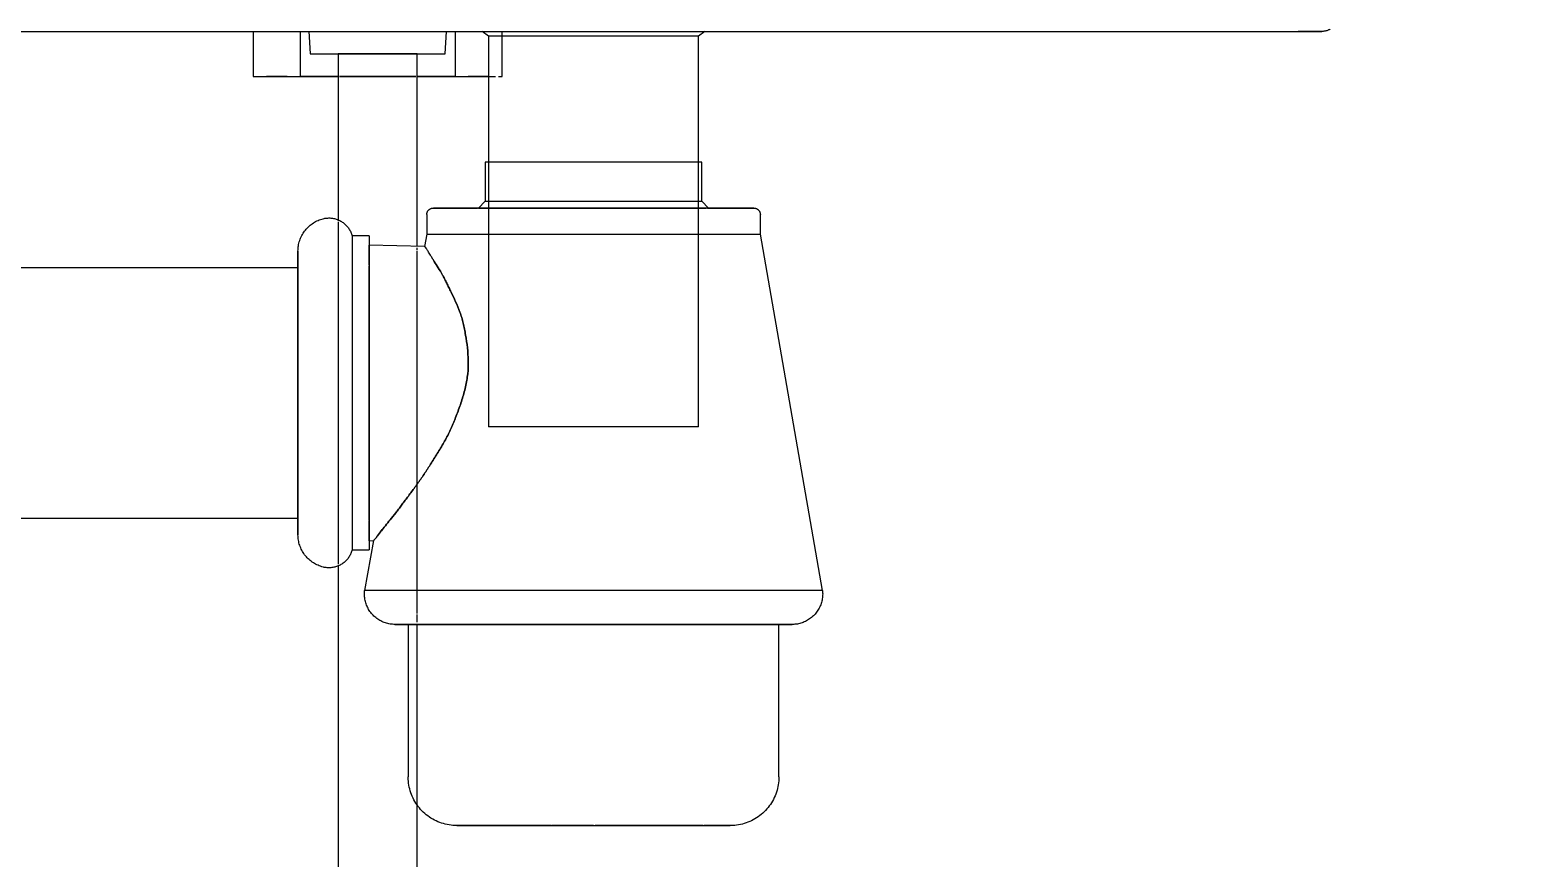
# Model space of a CAD drawing. Header units: metres. Extents: x 15 to 69.3, y -12.4 to 16.4.
# Drawn here: x 27.5395 to 27.7685, y 0.5492 to 0.6752 of the extents above; entities that cross this region are included whole.
import ezdxf

# ---------------------------------------------------------------- set-up
doc = ezdxf.new("R2010")
doc.units = ezdxf.units.M
for name, color, linetype, lineweight in [('A-ANNO-DIMS', 7, 'Continuous', 5), ('A-ANNO-DIMS-25', 7, 'Continuous', 5), ('P-SANR-FIXT', 7, 'Continuous', 5)]:
    doc.layers.add(name, color=color, linetype=linetype, lineweight=lineweight)
doc.styles.add('Century Gothic_4', font='GOTHIC.TTF', dxfattribs={"height": 0.0375})
doc.dimstyles.new('Setores_1_5_1', dxfattribs={"dimscale": 0.3048, "dimtxt": 0.039156, "dimasz": 0.260417, "dimexe": 0.19685, "dimexo": 0.123031, "dimgap": 0.143537, "dimtad": 1, "dimrnd": 0.01, "dimzin": 0, "dimdsep": 46, "dimtxsty": 'Century Gothic_4', "dimblk1": 'OBLIQUE', "dimblk2": 'OBLIQUE', "dimsah": 1, "dimcen": 0.09, "dimazin": 0, "dimtfac": 1, "dimtdec": 4, "dimtix": 1, "dimtmove": 0, "dimatfit": 3, "dimfxl": 1, "dimtvp": 1, "dimtolj": 1, "dimtzin": 0, "dimarcsym": 2})

# ---------------------------------------------------------------- blocks, each defined once
blk = doc.blocks.new('USO_ESG_Cuba lavatório retângular - Uso geral-3263039-AA')
at = {"layer": 'P-SANR-FIXT'}
for p, q in [((-13.19565, 0.675), (-12.92054, 0.675)), ((-13.04475, 0.67505), (-13.04381, 0.67431)), ((-13.04381, 0.67431), (-13.04381, 0.64109)), ((-13.04381, 0.67431), (-13.02781, 0.67431)), ((-13.02781, 0.67431), (-13.01181, 0.67431)), ((-13.01181, 0.67431), (-13.01087, 0.67505)), ((-13.01181, 0.64094), (-13.01181, 0.67431))]:
    blk.add_line(p, q, dxfattribs=at)
at = {"layer": 'P-SANR-FIXT', "color": 253, "true_color": 0xa6a6a6}
for p, q in [((-13.05681, 0.675), (-13.02781, 0.675)), ((-13.04831, 0.675), (-13.04482, 0.675)), ((-13.02781, 0.675), (-13.0203, 0.675)), ((-13.0203, 0.675), (-12.99881, 0.675)), ((-13.04381, 0.64109), (-13.04381, 0.61481)), ((-13.01181, 0.61481), (-13.01181, 0.64094)), ((-13.03912, 0.61481), (-13.04381, 0.61481)), ((-13.02781, 0.61481), (-13.03912, 0.61481)), ((-13.01181, 0.61481), (-13.02781, 0.61481))]:
    blk.add_line(p, q, dxfattribs=at)
at = {"layer": 'P-SANR-FIXT', "color": 254, "true_color": 0xdfdfdf}
for p, q in [((-13.04482, 0.675), (-13.04423, 0.675)), ((-13.04414, 0.675), (-13.04354, 0.675)), ((-13.04381, 0.67431), (-13.03912, 0.67431)), ((-13.04325, 0.675), (-13.02781, 0.675)), ((-13.03912, 0.67431), (-13.02781, 0.67431)), ((-13.02781, 0.675), (-13.0203, 0.675)), ((-13.02781, 0.67431), (-13.02168, 0.67431)), ((-13.02168, 0.67431), (-13.01181, 0.67431)), ((-13.0203, 0.675), (-13.01236, 0.675)), ((-13.01208, 0.675), (-13.01147, 0.675)), ((-13.01138, 0.675), (-13.01079, 0.675)), ((-12.9205, 0.675), (-12.92054, 0.675)), ((-13.0435, 0.61481), (-13.04381, 0.61481)), ((-13.02781, 0.61481), (-13.04335, 0.61481)), ((-13.02473, 0.61481), (-13.02781, 0.61481)), ((-13.01226, 0.61481), (-13.02455, 0.61481)), ((-13.01181, 0.61481), (-13.01211, 0.61481))]:
    blk.add_line(p, q, dxfattribs=at)
at = {"layer": 'P-SANR-FIXT', "flags": 128}
for points in [[(-12.92054, 0.675), (-12.9204, 0.675), (-12.92025, 0.675), (-12.92011, 0.675), (-12.91996, 0.675), (-12.91982, 0.675), (-12.91967, 0.675), (-12.91953, 0.675), (-12.91939, 0.675), (-12.91926, 0.675), (-12.91912, 0.675), (-12.91899, 0.675), (-12.91886, 0.675), (-12.91873, 0.675), (-12.9186, 0.675), (-12.91848, 0.675), (-12.91836, 0.675), (-12.91825, 0.675), (-12.91814, 0.675), (-12.91803, 0.675), (-12.91793, 0.675), (-12.91783, 0.675), (-12.91773, 0.675), (-12.91764, 0.675), (-12.91755, 0.675), (-12.91747, 0.675), (-12.9174, 0.675), (-12.91733, 0.675), (-12.91726, 0.675), (-12.9172, 0.675), (-12.91714, 0.675), (-12.91709, 0.675), (-12.91705, 0.675), (-12.91701, 0.675), (-12.91698, 0.675), (-12.91695, 0.675), (-12.91693, 0.675), (-12.91691, 0.675), (-12.9169, 0.675), (-12.9169, 0.675)], [(-12.91964, 0.675), (-12.91978, 0.675), (-12.91992, 0.675), (-12.92007, 0.675), (-12.92021, 0.675), (-12.92036, 0.675), (-12.9205, 0.675)], [(-12.9169, 0.675), (-12.9169, 0.675), (-12.91691, 0.675), (-12.91692, 0.675), (-12.91694, 0.675), (-12.91697, 0.675), (-12.917, 0.675), (-12.91704, 0.675), (-12.91708, 0.675), (-12.91713, 0.675), (-12.91718, 0.675), (-12.91724, 0.675), (-12.91731, 0.675), (-12.91738, 0.675)], [(-12.91564, 0.67536), (-12.91572, 0.67531), (-12.9158, 0.67527), (-12.91589, 0.67523), (-12.91597, 0.67519), (-12.91606, 0.67515), (-12.91615, 0.67512), (-12.91624, 0.67509), (-12.91633, 0.67507), (-12.91642, 0.67505), (-12.91652, 0.67503), (-12.91661, 0.67502), (-12.9167, 0.67501), (-12.9168, 0.675), (-12.91689, 0.675), (-12.9169, 0.675)]]:
    blk.add_lwpolyline(points, dxfattribs=at)
at = {"layer": 'P-SANR-FIXT', "color": 253, "true_color": 0xa6a6a6, "flags": 128}
blk.add_lwpolyline([(-12.91738, 0.675), (-12.91745, 0.675), (-12.91753, 0.675), (-12.91762, 0.675), (-12.91771, 0.675), (-12.9178, 0.675), (-12.9179, 0.675), (-12.918, 0.675), (-12.91811, 0.675), (-12.91822, 0.675), (-12.91833, 0.675), (-12.91845, 0.675), (-12.91857, 0.675), (-12.9187, 0.675), (-12.91882, 0.675), (-12.91895, 0.675), (-12.91909, 0.675), (-12.91922, 0.675), (-12.91936, 0.675), (-12.9195, 0.675), (-12.91964, 0.675)], dxfattribs=at)
blk = doc.blocks.new('USO_ESG_Sifão de Uso Geral - Sifão para lavatório-3607478-AA')
at = {"layer": 'P-SANR-FIXT'}
for p, q in [((-13.04429, 0.65512), (-13.04429, 0.64916)), ((-13.01133, 0.65512), (-13.04429, 0.65512)), ((-13.01133, 0.64916), (-13.01133, 0.65512)), ((-13.04429, 0.64916), (-13.04531, 0.64813)), ((-13.04531, 0.64813), (-13.04514, 0.64813)), ((-13.04429, 0.64916), (-13.01133, 0.64916)), ((-13.03543, 0.64813), (-13.02018, 0.64813)), ((-13.01031, 0.64813), (-13.01133, 0.64916)), ((-13.01047, 0.64813), (-13.01031, 0.64813)), ((-13.0532, 0.64713), (-13.0532, 0.64416)), ((-13.00241, 0.64416), (-13.00241, 0.64713)), ((-13.06195, 0.64388), (-13.06457, 0.64388)), ((-13.06457, 0.64388), (-13.06457, 0.59612)), ((-13.06195, 0.64388), (-13.06195, 0.59612)), ((-13.0532, 0.64416), (-13.05353, 0.64226)), ((-13.0532, 0.64416), (-13.00241, 0.64416)), ((-12.99296, 0.58995), (-13.00241, 0.64416)), ((-13.05353, 0.64226), (-13.06195, 0.64249)), ((-13.07281, 0.63905), (-13.26085, 0.63905)), ((-13.26085, 0.60095), (-13.07281, 0.60095)), ((-13.06457, 0.59612), (-13.06195, 0.59612)), ((-13.06133, 0.59753), (-13.06266, 0.58995)), ((-13.06195, 0.59751), (-13.06133, 0.59753)), ((-12.99296, 0.58995), (-13.06266, 0.58995)), ((-13.05603, 0.58477), (-13.05603, 0.56156)), ((-12.99958, 0.56156), (-12.99958, 0.58477))]:
    blk.add_line(p, q, dxfattribs=at)
at = {"layer": 'P-SANR-FIXT', "color": 253, "true_color": 0xa6a6a6}
for p, q in [((-13.04388, 0.65512), (-13.04429, 0.65512)), ((-13.01133, 0.65512), (-13.01174, 0.65512)), ((-13.04531, 0.64813), (-13.04484, 0.64813)), ((-13.04531, 0.64813), (-13.04514, 0.64813)), ((-13.04497, 0.64813), (-13.04242, 0.64813)), ((-13.04236, 0.64813), (-13.03543, 0.64813)), ((-13.02018, 0.64813), (-13.01326, 0.64813)), ((-13.01319, 0.64813), (-13.01064, 0.64813)), ((-13.01047, 0.64813), (-13.01031, 0.64813)), ((-13.06195, 0.64388), (-13.06195, 0.64271)), ((-13.0532, 0.64416), (-13.05234, 0.64416)), ((-13.06195, 0.63947), (-13.06195, 0.64249)), ((-13.07281, 0.62), (-13.07281, 0.63905)), ((-13.06195, 0.60065), (-13.06195, 0.63935)), ((-13.07281, 0.60095), (-13.07281, 0.62)), ((-13.06195, 0.59751), (-13.06195, 0.60053)), ((-13.06195, 0.59751), (-13.06195, 0.59828)), ((-13.06195, 0.59806), (-13.06195, 0.59612)), ((-12.99958, 0.58477), (-13.05603, 0.58477)), ((-13.05433, 0.58477), (-13.05489, 0.58477)), ((-13.00044, 0.58477), (-13.00098, 0.58477))]:
    blk.add_line(p, q, dxfattribs=at)
at = {"layer": 'P-SANR-FIXT', "color": 254, "true_color": 0xdfdfdf}
for p, q in [((-13.04331, 0.65512), (-13.04364, 0.65512)), ((-13.04208, 0.65512), (-13.04313, 0.65512)), ((-13.03918, 0.65512), (-13.04204, 0.65512)), ((-13.02284, 0.65512), (-13.03915, 0.65512)), ((-13.01615, 0.65512), (-13.02259, 0.65512)), ((-13.01291, 0.65512), (-13.0159, 0.65512)), ((-13.0123, 0.65512), (-13.0127, 0.65512)), ((-13.01189, 0.65512), (-13.01213, 0.65512)), ((-13.04497, 0.64813), (-13.04397, 0.64813)), ((-13.04464, 0.64813), (-13.04408, 0.64813)), ((-13.04429, 0.64916), (-13.04388, 0.64916)), ((-13.03513, 0.64813), (-13.03122, 0.64813)), ((-13.0348, 0.64813), (-13.03393, 0.64813)), ((-13.03386, 0.64813), (-13.03291, 0.64813)), ((-13.03099, 0.64813), (-13.02462, 0.64813)), ((-13.02439, 0.64813), (-13.02291, 0.64813)), ((-13.02418, 0.64813), (-13.02322, 0.64813)), ((-13.02281, 0.64813), (-13.02048, 0.64813)), ((-13.02111, 0.64813), (-13.02054, 0.64813)), ((-13.01174, 0.64916), (-13.01133, 0.64916)), ((-13.01164, 0.64813), (-13.0112, 0.64813)), ((-13.01164, 0.64813), (-13.01064, 0.64813)), ((-13.06457, 0.64388), (-13.06457, 0.59612)), ((-13.05234, 0.64416), (-13.04393, 0.64416)), ((-13.01168, 0.64416), (-13.00241, 0.64416)), ((-13.06195, 0.64255), (-13.06195, 0.63952)), ((-13.06195, 0.63947), (-13.06195, 0.64249)), ((-13.07281, 0.63607), (-13.07281, 0.63905)), ((-13.06195, 0.60065), (-13.06195, 0.63935)), ((-13.06195, 0.63932), (-13.06195, 0.60877)), ((-13.07281, 0.636), (-13.07281, 0.62)), ((-13.07281, 0.636), (-13.07281, 0.62)), ((-13.07281, 0.63271), (-13.07281, 0.63339)), ((-13.07281, 0.62), (-13.07281, 0.604)), ((-13.07281, 0.62), (-13.07281, 0.604)), ((-13.06195, 0.60862), (-13.06195, 0.60068)), ((-13.07281, 0.60095), (-13.07281, 0.60393)), ((-13.07281, 0.60268), (-13.07281, 0.60321)), ((-13.07281, 0.60218), (-13.07281, 0.60253)), ((-13.06195, 0.59828), (-13.06195, 0.60053)), ((-13.06195, 0.60048), (-13.06195, 0.59806)), ((-13.05567, 0.58995), (-13.06266, 0.58995)), ((-12.99296, 0.58995), (-13.05545, 0.58995)), ((-12.99958, 0.58477), (-13.05603, 0.58477)), ((-13.04461, 0.58477), (-13.04558, 0.58477))]:
    blk.add_line(p, q, dxfattribs=at)
at = {"layer": 'P-SANR-FIXT', "color": 7, "true_color": 0xf3f3f3}
for p, q in [((-13.04366, 0.64813), (-13.04338, 0.64813)), ((-13.0436, 0.64916), (-13.04331, 0.64916)), ((-13.04316, 0.64813), (-13.04242, 0.64813)), ((-13.04307, 0.64916), (-13.04208, 0.64916)), ((-13.04293, 0.64813), (-13.04259, 0.64813)), ((-13.04258, 0.64813), (-13.04214, 0.64813)), ((-13.0421, 0.64813), (-13.04018, 0.64813)), ((-13.04189, 0.64916), (-13.03918, 0.64916)), ((-13.04179, 0.64813), (-13.04098, 0.64813)), ((-13.04085, 0.64813), (-13.04018, 0.64813)), ((-13.0401, 0.64813), (-13.03927, 0.64813)), ((-13.04009, 0.64813), (-13.0393, 0.64813)), ((-13.0393, 0.64813), (-13.03915, 0.64813)), ((-13.03924, 0.64813), (-13.03543, 0.64813)), ((-13.03915, 0.64916), (-13.0229, 0.64916)), ((-13.03734, 0.64813), (-13.03664, 0.64813)), ((-13.03652, 0.64813), (-13.03573, 0.64813)), ((-13.03573, 0.64813), (-13.03534, 0.64813)), ((-13.02284, 0.64916), (-13.01291, 0.64916)), ((-13.02027, 0.64813), (-13.01946, 0.64813)), ((-13.02018, 0.64813), (-13.01326, 0.64813)), ((-13.01946, 0.64813), (-13.01855, 0.64813)), ((-13.01827, 0.64813), (-13.01795, 0.64813)), ((-13.01766, 0.64813), (-13.01687, 0.64813)), ((-13.01649, 0.64813), (-13.01592, 0.64813)), ((-13.014, 0.64813), (-13.01354, 0.64813)), ((-13.01346, 0.64813), (-13.01302, 0.64813)), ((-13.01319, 0.64813), (-13.01276, 0.64813)), ((-13.01264, 0.64916), (-13.0123, 0.64916)), ((-13.01252, 0.64813), (-13.01223, 0.64813)), ((-13.01201, 0.64813), (-13.01176, 0.64813)), ((-13.04393, 0.64416), (-13.03921, 0.64416)), ((-13.03918, 0.64416), (-13.01168, 0.64416)), ((-13.07281, 0.62493), (-13.07281, 0.63607)), ((-13.07281, 0.62), (-13.07281, 0.62493)), ((-13.07281, 0.60881), (-13.07281, 0.62)), ((-13.07281, 0.60393), (-13.07281, 0.60859))]:
    blk.add_line(p, q, dxfattribs=at)
at = {"layer": 'P-SANR-FIXT', "flags": 128}
for points in [[(-13.0532, 0.64713), (-13.0532, 0.64717), (-13.0532, 0.64721), (-13.05319, 0.64725), (-13.05319, 0.64729), (-13.05318, 0.64733), (-13.05317, 0.64737), (-13.05316, 0.64741), (-13.05315, 0.64744), (-13.05314, 0.64748), (-13.05312, 0.64752), (-13.0531, 0.64756), (-13.05309, 0.64759), (-13.05307, 0.64763), (-13.05305, 0.64766), (-13.05302, 0.6477), (-13.053, 0.64773), (-13.05298, 0.64776), (-13.05295, 0.64779), (-13.05292, 0.64782), (-13.05289, 0.64785), (-13.05287, 0.64788), (-13.05283, 0.6479), (-13.0528, 0.64793), (-13.05277, 0.64795), (-13.05274, 0.64798), (-13.0527, 0.648), (-13.05267, 0.64802), (-13.05263, 0.64803), (-13.05259, 0.64805), (-13.05256, 0.64807), (-13.05252, 0.64808), (-13.05248, 0.64809), (-13.05244, 0.6481), (-13.0524, 0.64811), (-13.05236, 0.64812), (-13.05232, 0.64813), (-13.05228, 0.64813), (-13.05224, 0.64813), (-13.0522, 0.64813), (-13.05219, 0.64813)], [(-13.00342, 0.64813), (-13.00344, 0.64813), (-13.0035, 0.64813), (-13.0036, 0.64813), (-13.00373, 0.64813), (-13.00391, 0.64813), (-13.00412, 0.64813), (-13.00437, 0.64813), (-13.00466, 0.64813), (-13.00498, 0.64813), (-13.00535, 0.64813), (-13.00574, 0.64813), (-13.00618, 0.64813), (-13.00664, 0.64813), (-13.00715, 0.64813), (-13.00768, 0.64813), (-13.00825, 0.64813), (-13.00884, 0.64813), (-13.00947, 0.64813), (-13.01013, 0.64813), (-13.01082, 0.64813), (-13.01153, 0.64813), (-13.01227, 0.64813), (-13.01303, 0.64813), (-13.01382, 0.64813), (-13.01463, 0.64813), (-13.01546, 0.64813), (-13.01631, 0.64813), (-13.01718, 0.64813), (-13.01807, 0.64813), (-13.01897, 0.64813), (-13.01989, 0.64813), (-13.02081, 0.64813), (-13.02175, 0.64813), (-13.0227, 0.64813), (-13.02366, 0.64813), (-13.02463, 0.64813), (-13.0256, 0.64813), (-13.02657, 0.64813), (-13.02754, 0.64813), (-13.02852, 0.64813), (-13.02949, 0.64813), (-13.03046, 0.64813), (-13.03143, 0.64813), (-13.03239, 0.64813), (-13.03335, 0.64813), (-13.03429, 0.64813), (-13.03523, 0.64813), (-13.03615, 0.64813), (-13.03706, 0.64813), (-13.03795, 0.64813), (-13.03883, 0.64813), (-13.03969, 0.64813), (-13.04054, 0.64813), (-13.04136, 0.64813), (-13.04216, 0.64813), (-13.04293, 0.64813), (-13.04369, 0.64813), (-13.04441, 0.64813), (-13.04512, 0.64813), (-13.04579, 0.64813), (-13.04643, 0.64813), (-13.04705, 0.64813), (-13.04763, 0.64813), (-13.04818, 0.64813), (-13.0487, 0.64813), (-13.04919, 0.64813), (-13.04964, 0.64813), (-13.05006, 0.64813), (-13.05044, 0.64813), (-13.05078, 0.64813), (-13.05109, 0.64813), (-13.05136, 0.64813), (-13.0516, 0.64813), (-13.05179, 0.64813), (-13.05195, 0.64813), (-13.05207, 0.64813), (-13.05215, 0.64813), (-13.05219, 0.64813), (-13.05219, 0.64813)], [(-13.05219, 0.64813), (-13.05217, 0.64813), (-13.05211, 0.64813), (-13.05202, 0.64813), (-13.05188, 0.64813), (-13.05171, 0.64813), (-13.05149, 0.64813), (-13.05124, 0.64813), (-13.05095, 0.64813), (-13.05063, 0.64813), (-13.05027, 0.64813), (-13.04987, 0.64813), (-13.04944, 0.64813), (-13.04897, 0.64813), (-13.04847, 0.64813), (-13.04793, 0.64813), (-13.04737, 0.64813), (-13.04677, 0.64813), (-13.04614, 0.64813), (-13.04548, 0.64813)], [(-13.01031, 0.64813), (-13.00982, 0.64813), (-13.00918, 0.64813), (-13.00857, 0.64813), (-13.00798, 0.64813), (-13.00743, 0.64813), (-13.00691, 0.64813), (-13.00642, 0.64813), (-13.00597, 0.64813), (-13.00556, 0.64813), (-13.00517, 0.64813), (-13.00483, 0.64813), (-13.00452, 0.64813), (-13.00425, 0.64813), (-13.00402, 0.64813), (-13.00382, 0.64813), (-13.00366, 0.64813), (-13.00355, 0.64813), (-13.00347, 0.64813), (-13.00343, 0.64813), (-13.00342, 0.64813)], [(-13.00342, 0.64813), (-13.00338, 0.64813), (-13.00334, 0.64813), (-13.0033, 0.64813), (-13.00326, 0.64812), (-13.00322, 0.64811), (-13.00318, 0.64811), (-13.00314, 0.6481), (-13.0031, 0.64808), (-13.00307, 0.64807), (-13.00303, 0.64806), (-13.00299, 0.64804), (-13.00295, 0.64802), (-13.00292, 0.648), (-13.00288, 0.64798), (-13.00285, 0.64796), (-13.00282, 0.64794), (-13.00279, 0.64791), (-13.00276, 0.64788), (-13.00273, 0.64786), (-13.0027, 0.64783), (-13.00267, 0.6478), (-13.00264, 0.64777), (-13.00262, 0.64774), (-13.00259, 0.64771), (-13.00257, 0.64767), (-13.00255, 0.64764), (-13.00253, 0.6476), (-13.00251, 0.64757), (-13.0025, 0.64753), (-13.00248, 0.64749), (-13.00247, 0.64745), (-13.00245, 0.64742), (-13.00244, 0.64738), (-13.00243, 0.64734), (-13.00243, 0.6473), (-13.00242, 0.64726), (-13.00242, 0.64722), (-13.00241, 0.64718), (-13.00241, 0.64714), (-13.00241, 0.64713)], [(-13.07281, 0.64159), (-13.0728, 0.64179), (-13.07279, 0.64199), (-13.07277, 0.6422), (-13.07274, 0.6424), (-13.07271, 0.6426), (-13.07266, 0.64279), (-13.07261, 0.64299), (-13.07255, 0.64318), (-13.07248, 0.64338), (-13.07241, 0.64356), (-13.07232, 0.64375), (-13.07223, 0.64393), (-13.07214, 0.64411), (-13.07203, 0.64428), (-13.07192, 0.64445), (-13.0718, 0.64462), (-13.07168, 0.64478), (-13.07155, 0.64493), (-13.07141, 0.64508), (-13.07127, 0.64523), (-13.07112, 0.64537), (-13.07097, 0.6455), (-13.07081, 0.64563), (-13.07064, 0.64574), (-13.07047, 0.64586), (-13.0703, 0.64596), (-13.07012, 0.64606), (-13.06994, 0.64616), (-13.06976, 0.64624), (-13.06957, 0.64632), (-13.06938, 0.64639), (-13.06919, 0.64645), (-13.06899, 0.6465), (-13.06899, 0.64651)], [(-13.06899, 0.64651), (-13.06884, 0.64654), (-13.0687, 0.64657), (-13.06856, 0.64659), (-13.06841, 0.6466), (-13.06827, 0.64661), (-13.06812, 0.64662), (-13.06798, 0.64662), (-13.06783, 0.64661), (-13.06769, 0.6466), (-13.06754, 0.64658), (-13.0674, 0.64655), (-13.06726, 0.64652), (-13.06712, 0.64649), (-13.06698, 0.64644), (-13.06684, 0.6464), (-13.0667, 0.64634), (-13.06657, 0.64629), (-13.06644, 0.64622), (-13.06631, 0.64615), (-13.06619, 0.64608), (-13.06606, 0.646), (-13.06595, 0.64592), (-13.06583, 0.64583), (-13.06572, 0.64574), (-13.06561, 0.64564), (-13.06551, 0.64554), (-13.0654, 0.64543), (-13.06531, 0.64533), (-13.06522, 0.64521), (-13.06513, 0.6451), (-13.06505, 0.64498), (-13.06497, 0.64485), (-13.0649, 0.64473), (-13.06483, 0.6446), (-13.06477, 0.64447), (-13.06471, 0.64433), (-13.06466, 0.6442), (-13.06462, 0.64406), (-13.06458, 0.64392), (-13.06457, 0.64388)], [(-13.07281, 0.64159), (-13.07281, 0.64157), (-13.07281, 0.64152), (-13.07281, 0.64143), (-13.07281, 0.64131), (-13.07281, 0.64116), (-13.07281, 0.64097), (-13.07281, 0.64075), (-13.07281, 0.64049), (-13.07281, 0.64021), (-13.07281, 0.63988), (-13.07281, 0.63953), (-13.07281, 0.63915), (-13.07281, 0.63874), (-13.07281, 0.63829), (-13.07281, 0.63782), (-13.07281, 0.63732), (-13.07281, 0.63679), (-13.07281, 0.63623), (-13.07281, 0.63565), (-13.07281, 0.63504), (-13.07281, 0.63441), (-13.07281, 0.63376), (-13.07281, 0.63308), (-13.07281, 0.63238), (-13.07281, 0.63166), (-13.07281, 0.63093), (-13.07281, 0.63018), (-13.07281, 0.62941), (-13.07281, 0.62862), (-13.07281, 0.62782), (-13.07281, 0.62701), (-13.07281, 0.62619), (-13.07281, 0.62536), (-13.07281, 0.62452), (-13.07281, 0.62367), (-13.07281, 0.62282), (-13.07281, 0.62196), (-13.07281, 0.6211), (-13.07281, 0.62023), (-13.07281, 0.61937), (-13.07281, 0.61851), (-13.07281, 0.61765), (-13.07281, 0.61679), (-13.07281, 0.61594), (-13.07281, 0.61509), (-13.07281, 0.61426), (-13.07281, 0.61343), (-13.07281, 0.61261), (-13.07281, 0.61181), (-13.07281, 0.61102), (-13.07281, 0.61024), (-13.07281, 0.60948), (-13.07281, 0.60873), (-13.07281, 0.608), (-13.07281, 0.60729), (-13.07281, 0.60661), (-13.07281, 0.60594), (-13.07281, 0.6053), (-13.07281, 0.60468), (-13.07281, 0.60408), (-13.07281, 0.60351), (-13.07281, 0.60297), (-13.07281, 0.60245), (-13.07281, 0.60196), (-13.07281, 0.6015), (-13.07281, 0.60107), (-13.07281, 0.60067), (-13.07281, 0.6003), (-13.07281, 0.59996), (-13.07281, 0.59966), (-13.07281, 0.59939), (-13.07281, 0.59915), (-13.07281, 0.59894), (-13.07281, 0.59877), (-13.07281, 0.59863), (-13.07281, 0.59852), (-13.07281, 0.59845), (-13.07281, 0.59842), (-13.07281, 0.59841)], [(-13.07281, 0.6385), (-13.07281, 0.63893), (-13.07281, 0.63933), (-13.07281, 0.6397), (-13.07281, 0.64004), (-13.07281, 0.64034), (-13.07281, 0.64061), (-13.07281, 0.64085), (-13.07281, 0.64106), (-13.07281, 0.64123), (-13.07281, 0.64137), (-13.07281, 0.64148), (-13.07281, 0.64155), (-13.07281, 0.64158), (-13.07281, 0.64159)], [(-13.07281, 0.59841), (-13.07281, 0.59843), (-13.07281, 0.59848), (-13.07281, 0.59857), (-13.07281, 0.59869), (-13.07281, 0.59884), (-13.07281, 0.59903), (-13.07281, 0.59925), (-13.07281, 0.59951), (-13.07281, 0.59979), (-13.07281, 0.60012), (-13.07281, 0.60047), (-13.07281, 0.60085), (-13.07281, 0.60126)], [(-13.06899, 0.59349), (-13.06918, 0.59355), (-13.06937, 0.59361), (-13.06957, 0.59368), (-13.06975, 0.59376), (-13.06994, 0.59384), (-13.07012, 0.59393), (-13.0703, 0.59403), (-13.07047, 0.59414), (-13.07064, 0.59425), (-13.0708, 0.59437), (-13.07096, 0.5945), (-13.07111, 0.59463), (-13.07126, 0.59477), (-13.07141, 0.59491), (-13.07154, 0.59506), (-13.07167, 0.59522), (-13.0718, 0.59538), (-13.07192, 0.59554), (-13.07203, 0.59571), (-13.07213, 0.59588), (-13.07223, 0.59606), (-13.07232, 0.59624), (-13.0724, 0.59643), (-13.07248, 0.59662), (-13.07255, 0.59681), (-13.07261, 0.597), (-13.07266, 0.5972), (-13.0727, 0.5974), (-13.07274, 0.5976), (-13.07277, 0.5978), (-13.07279, 0.598), (-13.0728, 0.5982), (-13.07281, 0.5984), (-13.07281, 0.59841)], [(-13.06457, 0.59612), (-13.0646, 0.59598), (-13.06465, 0.59584), (-13.0647, 0.5957), (-13.06475, 0.59557), (-13.06481, 0.59544), (-13.06488, 0.59531), (-13.06495, 0.59518), (-13.06503, 0.59506), (-13.06511, 0.59494), (-13.06519, 0.59482), (-13.06528, 0.59471), (-13.06538, 0.59459), (-13.06548, 0.59449), (-13.06558, 0.59439), (-13.06569, 0.59429), (-13.0658, 0.59419), (-13.06591, 0.5941), (-13.06603, 0.59402), (-13.06615, 0.59394), (-13.06628, 0.59387), (-13.06641, 0.5938), (-13.06654, 0.59373), (-13.06667, 0.59367), (-13.0668, 0.59362), (-13.06694, 0.59357), (-13.06708, 0.59353), (-13.06722, 0.59349), (-13.06736, 0.59346), (-13.0675, 0.59343), (-13.06765, 0.59341), (-13.06779, 0.59339), (-13.06794, 0.59339), (-13.06808, 0.59338), (-13.06823, 0.59339), (-13.06837, 0.59339), (-13.06852, 0.59341), (-13.06866, 0.59343), (-13.06881, 0.59345), (-13.06895, 0.59349), (-13.06899, 0.59349)], [(-13.05805, 0.58477), (-13.05824, 0.58477), (-13.05842, 0.58478), (-13.05861, 0.5848), (-13.05879, 0.58482), (-13.05897, 0.58486), (-13.05915, 0.5849), (-13.05933, 0.58495), (-13.05951, 0.585), (-13.05968, 0.58506), (-13.05986, 0.58513), (-13.06003, 0.58521), (-13.06019, 0.58529), (-13.06036, 0.58538), (-13.06051, 0.58547), (-13.06067, 0.58558), (-13.06082, 0.58568), (-13.06097, 0.5858), (-13.06111, 0.58592), (-13.06125, 0.58604), (-13.06138, 0.58617), (-13.0615, 0.58631), (-13.06163, 0.58645), (-13.06174, 0.58659), (-13.06185, 0.58674), (-13.06195, 0.5869), (-13.06205, 0.58706), (-13.06214, 0.58722), (-13.06223, 0.58738), (-13.0623, 0.58755), (-13.06237, 0.58772), (-13.06244, 0.5879), (-13.06249, 0.58807), (-13.06254, 0.58825), (-13.06259, 0.58843), (-13.06262, 0.58862), (-13.06265, 0.5888), (-13.06267, 0.58898), (-13.06268, 0.58917), (-13.06269, 0.58935), (-13.06269, 0.58954), (-13.06268, 0.58972), (-13.06266, 0.58991), (-13.06266, 0.58995)], [(-12.99296, 0.58995), (-12.99294, 0.58977), (-12.99293, 0.58958), (-12.99292, 0.5894), (-12.99293, 0.58921), (-12.99294, 0.58903), (-12.99296, 0.58884), (-12.99298, 0.58866), (-12.99302, 0.58848), (-12.99306, 0.58829), (-12.99311, 0.58811), (-12.99316, 0.58794), (-12.99322, 0.58776), (-12.99329, 0.58759), (-12.99337, 0.58742), (-12.99345, 0.58726), (-12.99354, 0.58709), (-12.99364, 0.58693), (-12.99374, 0.58678), (-12.99385, 0.58663), (-12.99396, 0.58648), (-12.99408, 0.58634), (-12.99421, 0.5862), (-12.99434, 0.58607), (-12.99447, 0.58595), (-12.99461, 0.58582), (-12.99476, 0.58571), (-12.99491, 0.5856), (-12.99506, 0.5855), (-12.99522, 0.5854), (-12.99538, 0.58531), (-12.99555, 0.58523), (-12.99572, 0.58515), (-12.99589, 0.58508), (-12.99606, 0.58501), (-12.99624, 0.58496), (-12.99642, 0.58491), (-12.9966, 0.58487), (-12.99678, 0.58483), (-12.99696, 0.5848), (-12.99715, 0.58478), (-12.99733, 0.58477), (-12.99752, 0.58477), (-12.99756, 0.58477)], [(-13.05805, 0.58477), (-13.05803, 0.58477), (-13.05795, 0.58477), (-13.05783, 0.58477), (-13.05766, 0.58477), (-13.05745, 0.58477), (-13.05718, 0.58477), (-13.05687, 0.58477), (-13.05652, 0.58477), (-13.05611, 0.58477), (-13.05566, 0.58477), (-13.05517, 0.58477), (-13.05463, 0.58477), (-13.05405, 0.58477), (-13.05343, 0.58477), (-13.05277, 0.58477), (-13.05207, 0.58477), (-13.05132, 0.58477), (-13.05054, 0.58477), (-13.04973, 0.58477), (-13.04888, 0.58477), (-13.04799, 0.58477), (-13.04708, 0.58477), (-13.04613, 0.58477), (-13.04515, 0.58477), (-13.04415, 0.58477), (-13.04312, 0.58477), (-13.04206, 0.58477), (-13.04098, 0.58477), (-13.03988, 0.58477), (-13.03877, 0.58477), (-13.03763, 0.58477), (-13.03648, 0.58477), (-13.03531, 0.58477), (-13.03413, 0.58477), (-13.03295, 0.58477), (-13.03175, 0.58477), (-13.03055, 0.58477), (-13.02934, 0.58477), (-13.02813, 0.58477), (-13.02692, 0.58477), (-13.02572, 0.58477), (-13.02451, 0.58477), (-13.02331, 0.58477), (-13.02212, 0.58477), (-13.02093, 0.58477), (-13.01976, 0.58477), (-13.0186, 0.58477), (-13.01746, 0.58477), (-13.01633, 0.58477), (-13.01522, 0.58477), (-13.01413, 0.58477), (-13.01306, 0.58477), (-13.01202, 0.58477), (-13.011, 0.58477), (-13.01001, 0.58477), (-13.00904, 0.58477), (-13.00811, 0.58477), (-13.00721, 0.58477), (-13.00634, 0.58477), (-13.0055, 0.58477), (-13.00471, 0.58477), (-13.00394, 0.58477), (-13.00322, 0.58477), (-13.00253, 0.58477), (-13.00189, 0.58477), (-13.00129, 0.58477), (-13.00073, 0.58477), (-13.00021, 0.58477), (-12.99974, 0.58477), (-12.99931, 0.58477), (-12.99893, 0.58477), (-12.99859, 0.58477), (-12.9983, 0.58477), (-12.99806, 0.58477), (-12.99786, 0.58477), (-12.99772, 0.58477), (-12.99762, 0.58477), (-12.99757, 0.58477), (-12.99756, 0.58477)], [(-13.05489, 0.58477), (-13.0554, 0.58477), (-13.05588, 0.58477), (-13.0563, 0.58477), (-13.05669, 0.58477), (-13.05702, 0.58477), (-13.05731, 0.58477), (-13.05755, 0.58477), (-13.05775, 0.58477), (-13.05789, 0.58477), (-13.05799, 0.58477), (-13.05804, 0.58477), (-13.05805, 0.58477)], [(-12.99756, 0.58477), (-12.99759, 0.58477), (-12.99766, 0.58477), (-12.99778, 0.58477), (-12.99795, 0.58477), (-12.99817, 0.58477), (-12.99843, 0.58477), (-12.99874, 0.58477), (-12.9991, 0.58477), (-12.9995, 0.58477), (-12.99995, 0.58477), (-13.00044, 0.58477)], [(-13.04862, 0.55416), (-13.04892, 0.55416), (-13.04922, 0.55418), (-13.04951, 0.55421), (-13.0498, 0.55425), (-13.0501, 0.55431), (-13.05038, 0.55437), (-13.05067, 0.55445), (-13.05095, 0.55453), (-13.05123, 0.55463), (-13.05151, 0.55474), (-13.05178, 0.55486), (-13.05204, 0.55499), (-13.0523, 0.55514), (-13.05256, 0.55529), (-13.05281, 0.55545), (-13.05305, 0.55562), (-13.05328, 0.5558), (-13.05351, 0.556), (-13.05373, 0.5562), (-13.05394, 0.5564), (-13.05414, 0.55662), (-13.05433, 0.55684), (-13.05452, 0.55708), (-13.05469, 0.55732), (-13.05486, 0.55756), (-13.05501, 0.55781), (-13.05516, 0.55807), (-13.05529, 0.55834), (-13.05541, 0.55861), (-13.05553, 0.55888), (-13.05563, 0.55916), (-13.05572, 0.55944), (-13.0558, 0.55973), (-13.05587, 0.56001), (-13.05592, 0.5603), (-13.05597, 0.5606), (-13.056, 0.56089), (-13.05602, 0.56119), (-13.05603, 0.56148), (-13.05603, 0.56156)], [(-12.99958, 0.56156), (-12.99959, 0.56127), (-12.99961, 0.56097), (-12.99964, 0.56068), (-12.99968, 0.56038), (-12.99973, 0.56009), (-12.9998, 0.5598), (-12.99987, 0.55952), (-12.99996, 0.55923), (-13.00006, 0.55895), (-13.00017, 0.55868), (-13.00029, 0.55841), (-13.00042, 0.55814), (-13.00056, 0.55788), (-13.00071, 0.55763), (-13.00088, 0.55738), (-13.00105, 0.55714), (-13.00123, 0.55691), (-13.00142, 0.55668), (-13.00162, 0.55646), (-13.00183, 0.55625), (-13.00205, 0.55605), (-13.00227, 0.55586), (-13.0025, 0.55567), (-13.00274, 0.5555), (-13.00299, 0.55533), (-13.00324, 0.55518), (-13.0035, 0.55503), (-13.00376, 0.5549), (-13.00403, 0.55477), (-13.0043, 0.55466), (-13.00458, 0.55456), (-13.00487, 0.55447), (-13.00515, 0.55439), (-13.00544, 0.55432), (-13.00573, 0.55427), (-13.00602, 0.55422), (-13.00632, 0.55419), (-13.00661, 0.55417), (-13.00691, 0.55416), (-13.00699, 0.55416)], [(-13.04862, 0.55416), (-13.04861, 0.55416), (-13.04856, 0.55416), (-13.04847, 0.55416), (-13.04836, 0.55416), (-13.04821, 0.55416), (-13.04803, 0.55416), (-13.04781, 0.55416), (-13.04757, 0.55416), (-13.04729, 0.55416), (-13.04698, 0.55416), (-13.04664, 0.55416), (-13.04627, 0.55416), (-13.04587, 0.55416), (-13.04544, 0.55416), (-13.04499, 0.55416), (-13.0445, 0.55416), (-13.04399, 0.55416), (-13.04346, 0.55416), (-13.0429, 0.55416), (-13.04231, 0.55416), (-13.0417, 0.55416), (-13.04107, 0.55416), (-13.04042, 0.55416), (-13.03975, 0.55416), (-13.03905, 0.55416), (-13.03834, 0.55416), (-13.03762, 0.55416), (-13.03688, 0.55416), (-13.03612, 0.55416), (-13.03535, 0.55416), (-13.03457, 0.55416), (-13.03378, 0.55416), (-13.03297, 0.55416), (-13.03216, 0.55416), (-13.03134, 0.55416), (-13.03052, 0.55416), (-13.02969, 0.55416), (-13.02886, 0.55416), (-13.02803, 0.55416), (-13.0272, 0.55416), (-13.02637, 0.55416), (-13.02554, 0.55416), (-13.02471, 0.55416), (-13.02389, 0.55416), (-13.02308, 0.55416), (-13.02227, 0.55416), (-13.02147, 0.55416), (-13.02068, 0.55416), (-13.01991, 0.55416), (-13.01914, 0.55416), (-13.01839, 0.55416), (-13.01766, 0.55416), (-13.01694, 0.55416), (-13.01624, 0.55416), (-13.01555, 0.55416), (-13.01489, 0.55416), (-13.01425, 0.55416), (-13.01363, 0.55416), (-13.01303, 0.55416), (-13.01246, 0.55416), (-13.01191, 0.55416), (-13.01138, 0.55416), (-13.01088, 0.55416), (-13.01041, 0.55416), (-13.00997, 0.55416), (-13.00955, 0.55416), (-13.00917, 0.55416), (-13.00881, 0.55416), (-13.00849, 0.55416), (-13.00819, 0.55416), (-13.00793, 0.55416), (-13.0077, 0.55416), (-13.0075, 0.55416), (-13.00733, 0.55416), (-13.0072, 0.55416), (-13.0071, 0.55416), (-13.00703, 0.55416), (-13.00699, 0.55416), (-13.00699, 0.55416)], [(-13.04473, 0.55416), (-13.0452, 0.55416), (-13.04565, 0.55416), (-13.04606, 0.55416), (-13.04645, 0.55416), (-13.0468, 0.55416), (-13.04713, 0.55416), (-13.04742, 0.55416), (-13.04768, 0.55416), (-13.04792, 0.55416), (-13.04812, 0.55416), (-13.04828, 0.55416), (-13.04842, 0.55416), (-13.04852, 0.55416), (-13.04859, 0.55416), (-13.04862, 0.55416), (-13.04862, 0.55416)], [(-13.00699, 0.55416), (-13.00701, 0.55416), (-13.00705, 0.55416), (-13.00714, 0.55416), (-13.00725, 0.55416), (-13.0074, 0.55416), (-13.00759, 0.55416), (-13.0078, 0.55416), (-13.00805, 0.55416), (-13.00832, 0.55416), (-13.00863, 0.55416), (-13.00897, 0.55416), (-13.00934, 0.55416), (-13.00974, 0.55416), (-13.01017, 0.55416), (-13.01062, 0.55416), (-13.01096, 0.55416)]]:
    blk.add_lwpolyline(points, dxfattribs=at)
at = {"layer": 'P-SANR-FIXT', "color": 7, "true_color": 0xf3f3f3, "flags": 128}
for points in [[(-13.03912, 0.64813), (-13.03843, 0.64813), (-13.03754, 0.64813)], [(-13.01573, 0.64813), (-13.01508, 0.64813), (-13.01426, 0.64813)]]:
    blk.add_lwpolyline(points, dxfattribs=at)
at = {"layer": 'P-SANR-FIXT', "color": 254, "true_color": 0xdfdfdf, "flags": 128}
for points in [[(-13.03264, 0.64813), (-13.03195, 0.64813), (-13.03115, 0.64813)], [(-13.03093, 0.64813), (-13.03002, 0.64813), (-13.02904, 0.64813), (-13.02807, 0.64813)], [(-13.02781, 0.64813), (-13.02709, 0.64813), (-13.02612, 0.64813)], [(-13.02609, 0.64813), (-13.02515, 0.64813), (-13.02469, 0.64813)], [(-13.02287, 0.64813), (-13.02227, 0.64813), (-13.02132, 0.64813)], [(-13.07281, 0.6365), (-13.07281, 0.63703), (-13.07281, 0.63747)], [(-13.07281, 0.63347), (-13.07281, 0.63406), (-13.07281, 0.6347), (-13.07281, 0.63532), (-13.07281, 0.63592), (-13.07281, 0.63649)], [(-13.07281, 0.62976), (-13.07281, 0.63052), (-13.07281, 0.63127), (-13.07281, 0.632), (-13.07281, 0.63269)], [(-13.07281, 0.62667), (-13.07281, 0.62739), (-13.07281, 0.62819), (-13.07281, 0.62898), (-13.07281, 0.62952)], [(-13.07281, 0.62493), (-13.07281, 0.62574), (-13.07281, 0.62657)], [(-13.07281, 0.62), (-13.07281, 0.62063), (-13.07281, 0.62149), (-13.07281, 0.62235), (-13.07281, 0.62321), (-13.07281, 0.62406), (-13.07281, 0.62491)], [(-13.07281, 0.61059), (-13.07281, 0.61138), (-13.07281, 0.61218), (-13.07281, 0.61299), (-13.07281, 0.61381), (-13.07281, 0.61464), (-13.07281, 0.61548), (-13.07281, 0.61633), (-13.07281, 0.61718), (-13.07281, 0.61804), (-13.07281, 0.6189), (-13.07281, 0.61977)], [(-13.07281, 0.60653), (-13.07281, 0.60692), (-13.07281, 0.60762), (-13.07281, 0.60834), (-13.07281, 0.60907), (-13.07281, 0.60982), (-13.07281, 0.61047)], [(-13.07281, 0.60377), (-13.07281, 0.60435), (-13.07281, 0.60496), (-13.07281, 0.60559), (-13.07281, 0.60624)], [(-13.05239, 0.58477), (-13.05308, 0.58477), (-13.05372, 0.58477), (-13.05433, 0.58477)], [(-13.05091, 0.58477), (-13.05167, 0.58477), (-13.05227, 0.58477)], [(-13.04561, 0.58477), (-13.04657, 0.58477), (-13.0475, 0.58477), (-13.0484, 0.58477), (-13.04927, 0.58477), (-13.05011, 0.58477), (-13.05064, 0.58477)], [(-13.03715, 0.58477), (-13.03815, 0.58477), (-13.03928, 0.58477), (-13.04039, 0.58477), (-13.04148, 0.58477), (-13.04255, 0.58477), (-13.04359, 0.58477), (-13.0444, 0.58477)], [(-13.01913, 0.58477), (-13.0203, 0.58477), (-13.02148, 0.58477), (-13.02267, 0.58477), (-13.02386, 0.58477), (-13.02506, 0.58477), (-13.02627, 0.58477), (-13.02748, 0.58477), (-13.02869, 0.58477), (-13.0299, 0.58477), (-13.0311, 0.58477), (-13.0323, 0.58477), (-13.03349, 0.58477), (-13.03468, 0.58477), (-13.03585, 0.58477), (-13.03701, 0.58477)], [(-13.01147, 0.58477), (-13.0125, 0.58477), (-13.01355, 0.58477), (-13.01463, 0.58477), (-13.01573, 0.58477), (-13.01685, 0.58477), (-13.01798, 0.58477), (-13.01908, 0.58477)], [(-13.00507, 0.58477), (-13.00588, 0.58477), (-13.00674, 0.58477), (-13.00762, 0.58477), (-13.00854, 0.58477), (-13.00948, 0.58477), (-13.01046, 0.58477), (-13.01122, 0.58477)], [(-13.00355, 0.58477), (-13.00429, 0.58477), (-13.00497, 0.58477)], [(-13.00098, 0.58477), (-13.00156, 0.58477), (-13.00218, 0.58477), (-13.00284, 0.58477), (-13.00334, 0.58477)]]:
    blk.add_lwpolyline(points, dxfattribs=at)
at = {"layer": 'P-SANR-FIXT', "color": 253, "true_color": 0xa6a6a6, "flags": 128}
for points in [[(-13.07281, 0.63755), (-13.07281, 0.63804), (-13.07281, 0.6385)], [(-13.07281, 0.60126), (-13.07281, 0.60171), (-13.07281, 0.60218)], [(-13.04006, 0.55416), (-13.04072, 0.55416), (-13.04136, 0.55416), (-13.04198, 0.55416), (-13.04258, 0.55416), (-13.04316, 0.55416), (-13.04371, 0.55416), (-13.04423, 0.55416), (-13.04465, 0.55416)], [(-13.03424, 0.55416), (-13.03493, 0.55416), (-13.03571, 0.55416), (-13.03647, 0.55416), (-13.03722, 0.55416), (-13.03795, 0.55416), (-13.03867, 0.55416), (-13.03938, 0.55416), (-13.04004, 0.55416)], [(-13.02781, 0.55416), (-13.02841, 0.55416), (-13.02925, 0.55416), (-13.03008, 0.55416), (-13.0309, 0.55416), (-13.03172, 0.55416), (-13.03254, 0.55416), (-13.03334, 0.55416), (-13.03414, 0.55416)], [(-13.01111, 0.55416), (-13.01162, 0.55416), (-13.01216, 0.55416), (-13.01272, 0.55416), (-13.0133, 0.55416), (-13.01391, 0.55416), (-13.01454, 0.55416), (-13.01519, 0.55416), (-13.01587, 0.55416), (-13.01656, 0.55416), (-13.01727, 0.55416), (-13.01799, 0.55416), (-13.01874, 0.55416), (-13.01949, 0.55416), (-13.02026, 0.55416), (-13.02104, 0.55416), (-13.02184, 0.55416), (-13.02264, 0.55416), (-13.02345, 0.55416), (-13.02427, 0.55416), (-13.02509, 0.55416), (-13.02592, 0.55416), (-13.02675, 0.55416), (-13.02758, 0.55416)]]:
    blk.add_lwpolyline(points, dxfattribs=at)
at = {"layer": 'P-SANR-FIXT'}
blk.add_open_spline([(-13.06133, 0.59753), (-13.06129, 0.59753), (-13.0611, 0.59773), (-13.06062, 0.59835), (-13.06015, 0.59898), (-13.05953, 0.59976), (-13.05877, 0.60068), (-13.05807, 0.60155), (-13.05749, 0.6023), (-13.05705, 0.60289), (-13.0566, 0.6035), (-13.05597, 0.60435), (-13.05513, 0.60545), (-13.05428, 0.60663), (-13.05369, 0.60749), (-13.05336, 0.608), (-13.05311, 0.60838), (-13.05287, 0.60877), (-13.05254, 0.6093), (-13.05194, 0.61022), (-13.05109, 0.61159), (-13.05027, 0.61301), (-13.04975, 0.61404), (-13.04948, 0.61464), (-13.04928, 0.6151), (-13.04909, 0.61557), (-13.04884, 0.61619), (-13.0484, 0.6173), (-13.04782, 0.61893), (-13.04727, 0.62092), (-13.04692, 0.62291), (-13.04685, 0.6249), (-13.04699, 0.62688), (-13.04723, 0.62848), (-13.04743, 0.62956), (-13.04756, 0.63016), (-13.04766, 0.63061), (-13.04776, 0.63104), (-13.04792, 0.63161), (-13.04825, 0.63258), (-13.0488, 0.6339), (-13.04939, 0.63512), (-13.04979, 0.63593), (-13.05001, 0.63637), (-13.05016, 0.6367), (-13.05032, 0.63702), (-13.05053, 0.63744), (-13.05091, 0.63814), (-13.05146, 0.63905), (-13.05197, 0.63984), (-13.05232, 0.6404), (-13.05255, 0.64078), (-13.05275, 0.64112), (-13.05299, 0.64152), (-13.05333, 0.64207), (-13.05348, 0.64226), (-13.05353, 0.64226)], degree=3, knots=[0, 0, 0, 0, 0.055556, 0.083333, 0.111111, 0.138889, 0.166667, 0.194444, 0.208333, 0.222222, 0.236111, 0.25, 0.277778, 0.305556, 0.319444, 0.326389, 0.333333, 0.340278, 0.347222, 0.361111, 0.388889, 0.416667, 0.430556, 0.4375, 0.444444, 0.451389, 0.458333, 0.472222, 0.5, 0.527778, 0.555556, 0.583333, 0.611111, 0.638889, 0.652778, 0.659722, 0.666667, 0.673611, 0.680556, 0.694444, 0.722222, 0.75, 0.763889, 0.770833, 0.777778, 0.784722, 0.791667, 0.805556, 0.833333, 0.861111, 0.875, 0.888889, 0.902778, 0.916667, 0.944444, 1, 1, 1, 1], dxfattribs=at)
at = {"layer": 'P-SANR-FIXT', "color": 253, "true_color": 0xa6a6a6}
blk.add_open_spline([(-13.05353, 0.64226), (-13.05348, 0.64226), (-13.05338, 0.64213), (-13.05321, 0.64188)], degree=3, dxfattribs=at)
at = {"layer": 'P-SANR-FIXT', "color": 254, "true_color": 0xdfdfdf}
blk.add_open_spline([(-13.05255, 0.64077), (-13.05248, 0.64065), (-13.05232, 0.6404), (-13.05197, 0.63984), (-13.05146, 0.63905), (-13.05091, 0.63814), (-13.05053, 0.63744), (-13.05032, 0.63702), (-13.05016, 0.6367), (-13.05001, 0.63637), (-13.04979, 0.63593), (-13.04939, 0.63512), (-13.0488, 0.6339), (-13.04825, 0.63258), (-13.04792, 0.63161), (-13.04776, 0.63104), (-13.04766, 0.63061), (-13.04756, 0.63016), (-13.04743, 0.62956), (-13.04723, 0.62848), (-13.04699, 0.62688), (-13.04685, 0.6249), (-13.04692, 0.62291), (-13.04727, 0.62092), (-13.04782, 0.61893), (-13.0484, 0.6173), (-13.04884, 0.61619), (-13.04909, 0.61557), (-13.04928, 0.6151), (-13.04948, 0.61464), (-13.04975, 0.61404), (-13.05027, 0.61301), (-13.05109, 0.61159), (-13.05194, 0.61022), (-13.05254, 0.6093), (-13.05287, 0.60877), (-13.05311, 0.60838), (-13.05336, 0.608), (-13.05369, 0.60749), (-13.05428, 0.60663), (-13.05513, 0.60545), (-13.05597, 0.60435), (-13.0566, 0.6035), (-13.05705, 0.60289), (-13.05749, 0.6023), (-13.05807, 0.60155), (-13.05877, 0.60068), (-13.05953, 0.59976), (-13.05994, 0.59924), (-13.06012, 0.599)], degree=3, knots=[0.1111111, 0.1111111, 0.1111111, 0.1111111, 0.125, 0.1388889, 0.1666667, 0.1944444, 0.2083333, 0.2152778, 0.2222222, 0.2291667, 0.2361111, 0.25, 0.2777778, 0.3055556, 0.3194444, 0.3263889, 0.3333333, 0.3402778, 0.3472222, 0.3611111, 0.3888889, 0.4166667, 0.4444444, 0.4722222, 0.5, 0.5277778, 0.5416667, 0.5486111, 0.5555556, 0.5625, 0.5694444, 0.5833333, 0.6111111, 0.6388889, 0.6527778, 0.6597222, 0.6666667, 0.6736111, 0.6805556, 0.6944444, 0.7222222, 0.75, 0.7638889, 0.7777778, 0.7916667, 0.8055556, 0.8333333, 0.8611111, 0.8888889, 0.8888889, 0.8888889, 0.8888889], dxfattribs=at)
at = {"layer": 'P-SANR-FIXT', "color": 253, "true_color": 0xa6a6a6}
blk.add_open_spline([(-13.06012, 0.599), (-13.0603, 0.59877), (-13.06062, 0.59835), (-13.0611, 0.59773), (-13.06129, 0.59753), (-13.06133, 0.59753)], degree=3, knots=[0.8888889, 0.8888889, 0.8888889, 0.8888889, 0.9166667, 0.9444444, 1, 1, 1, 1], dxfattribs=at)
blk = doc.blocks.new('UT_Ducha higiênica - UT_Ducha higiênica-3615605-AA')
at = {"layer": 'P-SANR-FIXT'}
for p, q in [((-13.07963, 0.67505), (-13.07963, 0.66817)), ((-13.07245, 0.66817), (-13.07245, 0.67505)), ((-13.07114, 0.67505), (-13.07096, 0.67161)), ((-13.05038, 0.67161), (-13.05021, 0.675)), ((-13.0489, 0.675), (-13.0489, 0.66817)), ((-13.07096, 0.67161), (-13.06067, 0.67161)), ((-13.06667, 0.67161), (-13.06667, 0.64617)), ((-13.06067, 0.67161), (-13.05038, 0.67161)), ((-13.05467, 0.64229), (-13.05467, 0.67161)), ((-13.07963, 0.66817), (-13.07763, 0.66817)), ((-13.07445, 0.66817), (-13.07763, 0.66817)), ((-13.07445, 0.66817), (-13.07245, 0.66817)), ((-13.06668, 0.66817), (-13.07245, 0.66817)), ((-13.0489, 0.66817), (-13.05466, 0.66817)), ((-13.0489, 0.66817), (-13.0469, 0.66817)), ((-13.04381, 0.66817), (-13.0469, 0.66817)), ((-13.06667, 0.59383), (-13.06667, 0.1)), ((-13.05467, 0.1), (-13.05467, 0.55829))]:
    blk.add_line(p, q, dxfattribs=at)
at = {"layer": 'P-SANR-FIXT', "color": 253, "true_color": 0xa6a6a6}
for p, q in [((-13.04172, 0.66817), (-13.04172, 0.675)), ((-13.07096, 0.67161), (-13.06684, 0.67161)), ((-13.06587, 0.67161), (-13.06667, 0.67161)), ((-13.06067, 0.67161), (-13.06583, 0.67161)), ((-13.05552, 0.67161), (-13.06067, 0.67161)), ((-13.05467, 0.67161), (-13.05548, 0.67161)), ((-13.05451, 0.67161), (-13.05038, 0.67161)), ((-13.07963, 0.66817), (-13.07763, 0.66817)), ((-13.07763, 0.66817), (-13.07271, 0.66817)), ((-13.07245, 0.66817), (-13.06667, 0.66817)), ((-13.0659, 0.66817), (-13.06647, 0.66817)), ((-13.06496, 0.66817), (-13.0659, 0.66817)), ((-13.06372, 0.66817), (-13.06495, 0.66817)), ((-13.06225, 0.66817), (-13.06367, 0.66817)), ((-13.06068, 0.66817), (-13.06224, 0.66817)), ((-13.05911, 0.66817), (-13.06067, 0.66817)), ((-13.05768, 0.66817), (-13.0591, 0.66817)), ((-13.0564, 0.66817), (-13.05763, 0.66817)), ((-13.05545, 0.66817), (-13.05639, 0.66817)), ((-13.05487, 0.66817), (-13.0554, 0.66817)), ((-13.05467, 0.66817), (-13.0489, 0.66817)), ((-13.04863, 0.66817), (-13.04381, 0.66817)), ((-13.04372, 0.66817), (-13.0432, 0.66817)), ((-13.04313, 0.66817), (-13.04272, 0.66817)), ((-13.0423, 0.66817), (-13.04172, 0.66817)), ((-13.06667, 0.64601), (-13.06667, 0.59399)), ((-13.05467, 0.6417), (-13.05467, 0.64205)), ((-13.05467, 0.58644), (-13.05467, 0.64156)), ((-13.05467, 0.5851), (-13.05467, 0.58628)), ((-13.05467, 0.55829), (-13.05467, 0.56156))]:
    blk.add_line(p, q, dxfattribs=at)
at = {"layer": 'P-SANR-FIXT', "color": 254, "true_color": 0xdfdfdf}
for p, q in [((-13.06587, 0.67161), (-13.06667, 0.67161)), ((-13.0666, 0.67161), (-13.06588, 0.67161)), ((-13.06067, 0.67161), (-13.06583, 0.67161)), ((-13.06582, 0.67161), (-13.06067, 0.67161)), ((-13.05552, 0.67161), (-13.06067, 0.67161)), ((-13.06067, 0.67161), (-13.05474, 0.67161)), ((-13.05467, 0.67161), (-13.05548, 0.67161)), ((-13.06647, 0.66817), (-13.06587, 0.66817)), ((-13.06587, 0.66817), (-13.06492, 0.66817)), ((-13.06491, 0.66817), (-13.06372, 0.66817)), ((-13.06367, 0.66817), (-13.06223, 0.66817)), ((-13.06222, 0.66817), (-13.06068, 0.66817)), ((-13.06067, 0.66817), (-13.05913, 0.66817)), ((-13.05912, 0.66817), (-13.05768, 0.66817)), ((-13.05763, 0.66817), (-13.05643, 0.66817)), ((-13.05643, 0.66817), (-13.05548, 0.66817)), ((-13.05543, 0.66817), (-13.05488, 0.66817)), ((-13.04372, 0.66817), (-13.0432, 0.66817)), ((-13.04313, 0.66817), (-13.04272, 0.66817)), ((-13.0423, 0.66817), (-13.04172, 0.66817)), ((-13.05467, 0.56156), (-13.05467, 0.58477))]:
    blk.add_line(p, q, dxfattribs=at)
blk = doc.blocks.new('DIMBLOCK27-AA')
at = {"layer": 'A-ANNO-DIMS-25', "lineweight": 25}
for p, q in [((28.27531, 1.8), (28.23563, 1.83969)), ((28.27531, 1.8), (28.315, 1.76031)), ((28.27531, 0), (28.23563, 0.03969)), ((28.27531, 0), (28.315, -0.03969))]:
    blk.add_line(p, q, dxfattribs=at)
at = {"layer": 'A-ANNO-DIMS-25'}
for p, q in [((28.27531, 1.8), (27.30197, 1.8)), ((28.27531, 1.8), (28.27531, 0)), ((28.27531, 1.8), (28.33531, 1.8)), ((28.27531, 0), (28.21531, 0)), ((28.27531, 0), (28.29394, 0))]:
    blk.add_line(p, q, dxfattribs=at)
at = {"layer": 'A-ANNO-DIMS-25', "color": 0, "insert": (28.1835, 0.81734), "char_height": 0.0375, "width": 0.198392, "attachment_point": 1, "rotation": 90, "line_spacing_factor": 0.984502, "style": 'Century Gothic_4'}
blk.add_mtext('1,80 m', dxfattribs=at)
blk = doc.blocks.new('_Oblique')
at = {"color": 0, "linetype": 'ByBlock', "lineweight": -2}
blk.add_line((-0.5, -0.5), (0.5, 0.5), dxfattribs=at)

msp = doc.modelspace()

# ---------------------------------------------------------------- block references
at = {"layer": 'P-SANR-FIXT', "color": 253, "true_color": 0xa6a6a6}
for name in ['USO_ESG_Cuba lavatório retângular - Uso geral-3263039-AA', 'USO_ESG_Sifão de Uso Geral - Sifão para lavatório-3607478-AA']:
    msp.add_blockref(name, (40.65314, 0), dxfattribs=at)
at = {"layer": 'P-SANR-FIXT', "color": 254, "true_color": 0xdfdfdf}
msp.add_blockref('UT_Ducha higiênica - UT_Ducha higiênica-3615605-AA', (40.65314, 0), dxfattribs=at)

# ---------------------------------------------------------------- dimensions: what is measured, and where the dimension line sits
at = {"layer": 'A-ANNO-DIMS'}
dim = msp.add_linear_dim(base=(28.27531, 0), p1=(27.26447, 1.8), p2=(28.33144, 0), angle=90, dimstyle='Setores_1_5_1', override={"dimpost": '<>', "dimfxl": 2.092467}, dxfattribs=at)
dim.commit()
dim.dimension.update_dxf_attribs({"geometry": 'DIMBLOCK27-AA', "text_midpoint": (28.21187, 0.9)})

doc.saveas('drawing.dxf')
